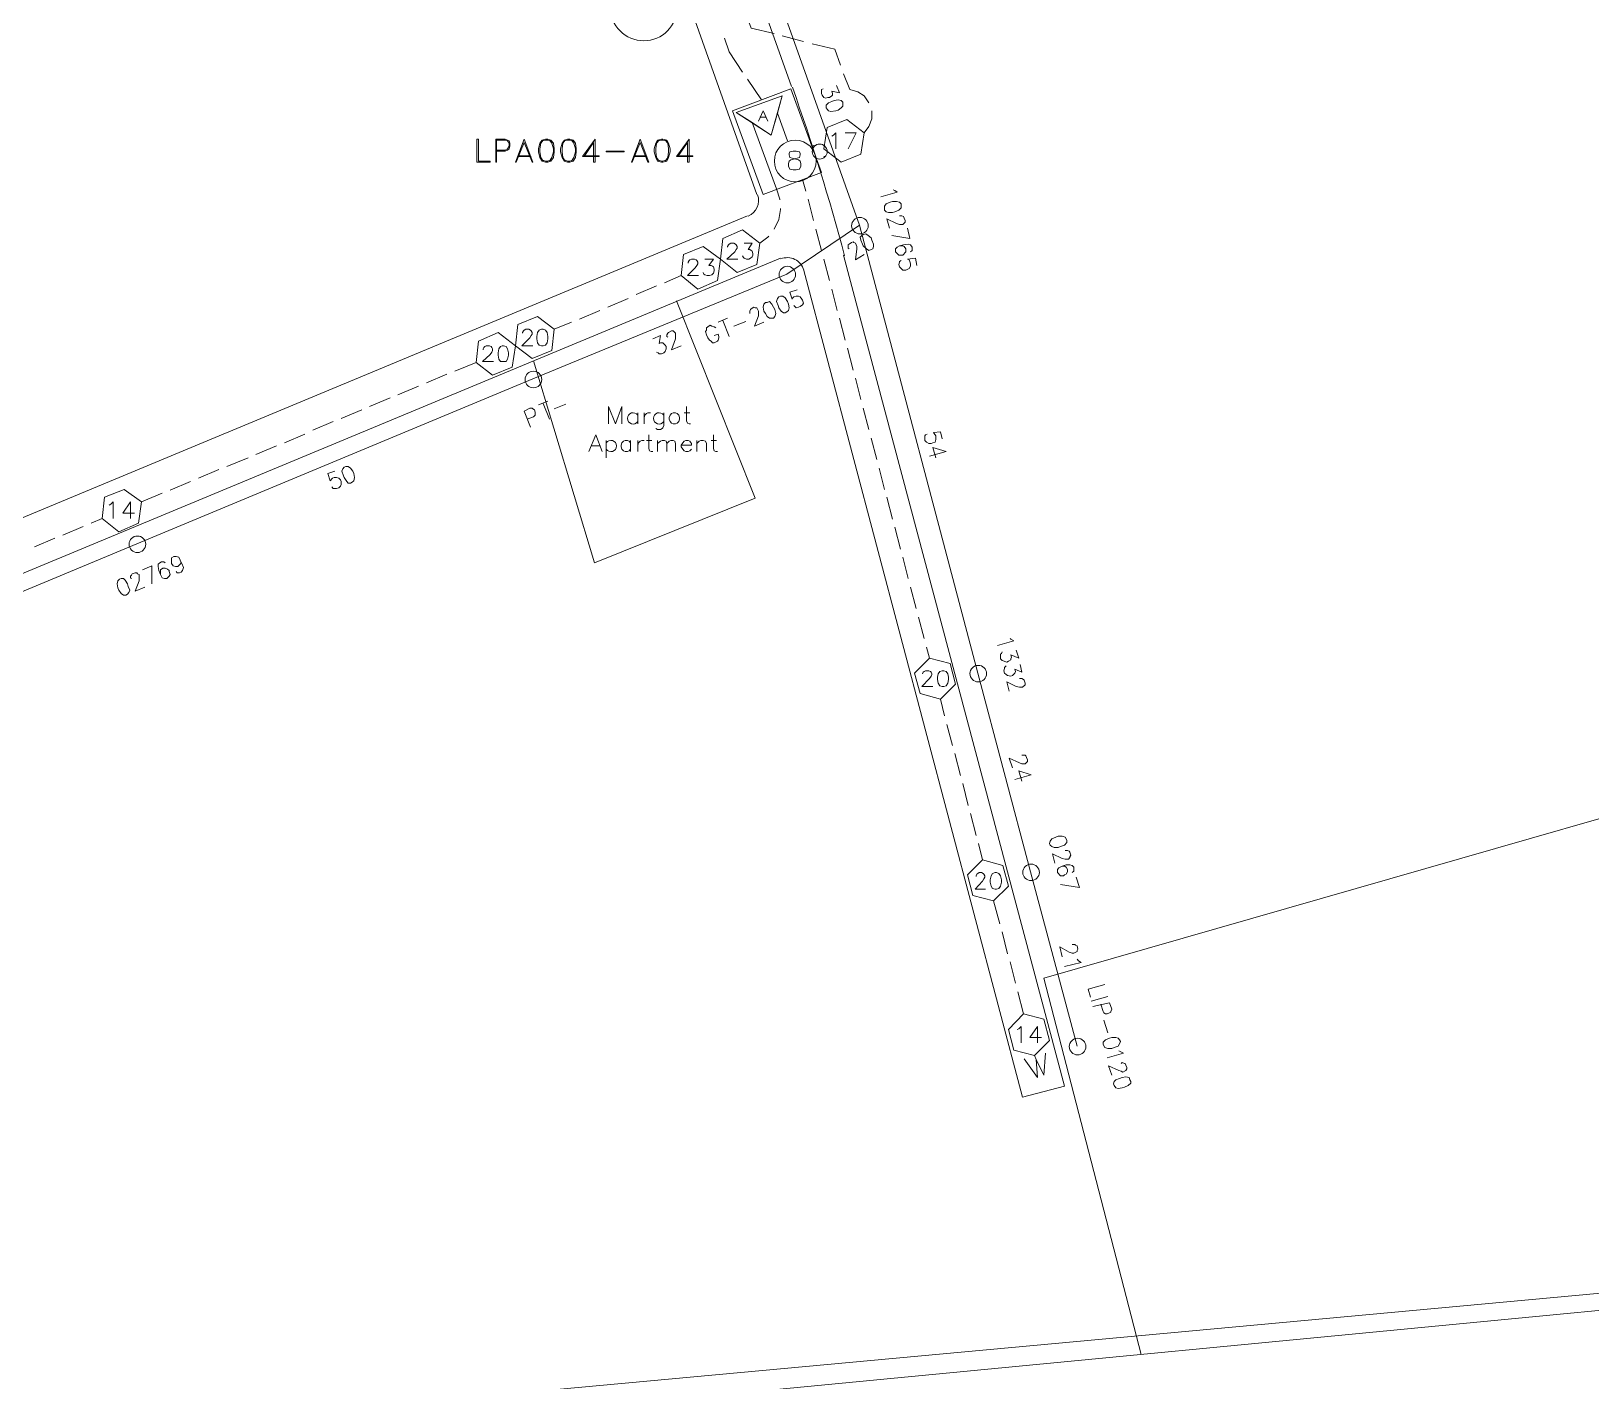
# Model space of a CAD drawing. Header units: millimetres. Extents: x 3.6 to 37.8, y 0.6 to 28.7.
# Drawn here: x 17.89 to 26.13, y 7.39 to 14.52 of the extents above; entities that cross this region are included whole.
import ezdxf

# ---------------------------------------------------------------- set-up
doc = ezdxf.new("R2010")
doc.units = ezdxf.units.MM
for name, color, linetype, true_color in [('PDF_Batangas$Geomap$Actives-Amplifier', 92, 'Continuous', 0x00b800), ('PDF_Batangas$Geomap$Cable-565', 23, 'Continuous', 0xdd8a6e), ('PDF_Batangas$Geomap$LOTS', 254, 'Continuous', 0xdcdcdc), ('PDF_Batangas$Geomap$MDU', 153, 'Continuous', 0x6ea5dd), ('PDF_Batangas$Geomap$ROAD', 8, 'Continuous', 0x808080), ('PDF_Batangas$Geomap$Symbols-EndOfLine', 15, 'Continuous', 0x954a4a)]:
    doc.layers.add(name, color=color, linetype=linetype, true_color=true_color)
for name, color, linetype in [('PDF_Batangas$Geomap$BOUNDARY-NODE', 3, 'Continuous'), ('PDF_Batangas$Geomap$Passives-Highleg', 7, 'Continuous'), ('PDF_Batangas$Geomap$Passives-TapOffs', 7, 'Continuous'), ('PDF_Batangas$Geomap$POLE', 7, 'Continuous'), ('PDF_Batangas$Geomap$STRAND', 7, 'Continuous'), ('PDF_Batangas$Geomap$Symbols-Terminator', 7, 'Continuous'), ('PDF_FRAME-TB', 7, 'Continuous')]:
    doc.layers.add(name, color=color, linetype=linetype)

msp = doc.modelspace()

# ---------------------------------------------------------------- linework, layer by layer
at = {"layer": 'PDF_Batangas$Geomap$Actives-Amplifier', "lineweight": 13}
for points in [[(21.9069, 14.2135), (22.0694, 13.7717), (21.761, 13.6551), (21.5985, 14.0968)], [(21.836, 14.0843), (21.8902, 13.9384), (21.836, 14.0843), (21.8027, 13.9676), (21.7027, 14.0343), (21.6193, 14.0885), (21.861, 14.176)], [(21.861, 14.176), (21.8027, 13.9676), (21.6193, 14.0885)], [(21.7027, 14.0343), (21.8318, 13.6842)], [(20.2482, 13.9468), (20.2566, 13.9468), (20.2566, 13.8301), (20.3191, 13.8301), (20.3191, 13.8259), (20.2482, 13.8259)], [(20.4983, 13.9468), (20.5441, 13.8259), (20.5399, 13.8259), (20.4983, 13.9301), (20.4566, 13.8259), (20.4524, 13.8259)], [(20.6108, 13.9468), (20.6233, 13.9468), (20.64, 13.9426), (20.6525, 13.9259), (20.6566, 13.8968), (20.6566, 13.8801), (20.6525, 13.8509), (20.64, 13.8301), (20.6233, 13.8259), (20.6108, 13.8259), (20.5941, 13.8301), (20.5816, 13.8509), (20.5733, 13.8801), (20.5733, 13.8968), (20.5816, 13.9259), (20.5941, 13.9426)], [(20.7275, 13.9468), (20.74, 13.9468), (20.7567, 13.9426), (20.7692, 13.9259), (20.7733, 13.8968), (20.7733, 13.8801), (20.7692, 13.8509), (20.7567, 13.8301), (20.74, 13.8259), (20.7275, 13.8259), (20.7108, 13.8301), (20.6983, 13.8509), (20.69, 13.8801), (20.69, 13.8968), (20.6983, 13.9259), (20.7108, 13.9426)], [(21.1109, 13.9468), (21.1567, 13.8259), (21.1526, 13.8259), (21.1109, 13.9301), (21.0692, 13.8259), (21.065, 13.8259)], [(21.2234, 13.9468), (21.2317, 13.9468), (21.2526, 13.9426), (21.2609, 13.9259), (21.2692, 13.8968), (21.2692, 13.8801), (21.2609, 13.8509), (21.2526, 13.8301), (21.2317, 13.8259), (21.2234, 13.8259), (21.2026, 13.8301), (21.1942, 13.8509), (21.1859, 13.8801), (21.1859, 13.8968), (21.1942, 13.9259), (21.2026, 13.9426)], [(20.9317, 13.8801), (20.9317, 13.8843), (21.0275, 13.8843), (21.0275, 13.8801)], [(21.9194, 13.8843), (21.936, 13.8843), (21.9527, 13.8801), (21.9569, 13.8718), (21.9569, 13.8634), (21.9527, 13.8509), (21.9402, 13.8468), (21.9069, 13.8384), (21.8985, 13.8301), (21.8944, 13.8176), (21.8944, 13.8051), (21.9027, 13.7884), (21.9194, 13.7842), (21.936, 13.7842), (21.9527, 13.7884), (21.961, 13.8051), (21.961, 13.8176), (21.9569, 13.8301), (21.9485, 13.8384), (21.9152, 13.8468), (21.9027, 13.8509), (21.8985, 13.8634), (21.8985, 13.8718), (21.9027, 13.8801)]]:
    msp.add_lwpolyline(points, close=True, dxfattribs=at)
for points in [[(21.736, 14.0426), (21.761, 14.0968), (21.786, 14.0426)], [(21.7777, 14.0635), (21.7443, 14.0635)], [(20.3524, 13.8884), (20.3983, 13.8884), (20.4108, 13.8968), (20.4191, 13.9093), (20.4191, 13.9259), (20.4108, 13.9384), (20.3983, 13.9426), (20.3524, 13.9426), (20.3524, 13.8259), (20.3482, 13.8259), (20.3482, 13.9468), (20.3983, 13.9468), (20.4108, 13.9426), (20.4191, 13.9384), (20.4233, 13.9259), (20.4233, 13.9093), (20.4191, 13.8968), (20.4108, 13.8884), (20.3983, 13.8843), (20.3524, 13.8843)], [(20.5983, 13.8301), (20.5858, 13.8509), (20.5816, 13.8801), (20.5816, 13.8968), (20.5858, 13.9259), (20.5983, 13.9426)], [(20.5941, 13.9384), (20.6108, 13.9426), (20.6233, 13.9426), (20.64, 13.9384)], [(20.6316, 13.9426), (20.6441, 13.9259), (20.6525, 13.8968), (20.6525, 13.8801), (20.6441, 13.8509), (20.6316, 13.8301)], [(20.715, 13.8301), (20.7025, 13.8509), (20.6983, 13.8801), (20.6983, 13.8968), (20.7025, 13.9259), (20.715, 13.9426)], [(20.7108, 13.9384), (20.7275, 13.9426), (20.74, 13.9426), (20.7567, 13.9384)], [(20.7483, 13.9426), (20.7608, 13.9259), (20.7692, 13.8968), (20.7692, 13.8801), (20.7608, 13.8509), (20.7483, 13.8301)], [(20.815, 13.8593), (20.8942, 13.8593), (20.8942, 13.8551), (20.8067, 13.8551), (20.8733, 13.9468), (20.8733, 13.8259), (20.865, 13.8259), (20.865, 13.9301), (20.815, 13.8551)], [(21.2109, 13.8301), (21.1984, 13.8509), (21.1942, 13.8801), (21.1942, 13.8968), (21.1984, 13.9259), (21.2109, 13.9426)], [(21.2026, 13.9384), (21.2234, 13.9426), (21.2317, 13.9426), (21.2526, 13.9384)], [(21.2442, 13.9426), (21.2567, 13.9259), (21.2609, 13.8968), (21.2609, 13.8801), (21.2567, 13.8509), (21.2442, 13.8301)], [(21.3109, 13.8593), (21.3901, 13.8593), (21.3901, 13.8551), (21.3026, 13.8551), (21.3693, 13.9468), (21.3693, 13.8259), (21.3609, 13.8259), (21.3609, 13.9301), (21.3109, 13.8551)], [(20.5358, 13.8551), (20.4649, 13.8551)], [(20.5274, 13.8593), (20.4691, 13.8593)], [(21.1442, 13.8551), (21.0775, 13.8551)], [(21.1401, 13.8593), (21.0817, 13.8593)], [(20.64, 13.8384), (20.6233, 13.8301), (20.6108, 13.8301), (20.5941, 13.8384)], [(20.7567, 13.8384), (20.74, 13.8301), (20.7275, 13.8301), (20.7108, 13.8384)], [(21.2526, 13.8384), (21.2317, 13.8301), (21.2234, 13.8301), (21.2026, 13.8384)]]:
    msp.add_lwpolyline(points, dxfattribs=at)
msp.add_circle((21.9306, 13.8316), 0.1104, dxfattribs=at)
at = {"layer": 'PDF_Batangas$Geomap$BOUNDARY-NODE', "lineweight": 0}
msp.add_lwpolyline([(16.5246, 24.3841), (26.7411, 28.4328), (28.6664, 23.1193), (30.571, 23.8694), (32.0671, 19.6145), (30.025, 18.7185), (30.2146, 17.9288), (34.6967, 7.5935), (33.2319, 6.1433), (34.0758, 3.3657), (30.9523, 2.3301), (27.237, 7.9457), (12.4385, 6.5808), (10.3402, 10.2649), (8.817, 10.1232)], dxfattribs=at)
at = {"layer": 'PDF_Batangas$Geomap$Cable-565', "lineweight": 13}
for points in [[(21.8193, 14.5052), (21.6985, 14.5344), (21.6735, 14.6011)], [(21.6526, 14.301), (21.5818, 14.4094), (21.5568, 14.4802)], [(21.861, 14.4927), (21.9735, 14.4635)], [(22.0194, 14.451), (22.1402, 14.4219), (22.1694, 14.3385)], [(21.7527, 14.1552), (21.6777, 14.2635)], [(22.1861, 14.2927), (22.2194, 14.2093), (22.2611, 14.1968), (22.2944, 14.176), (22.3194, 14.1385)], [(22.3361, 14.0968), (22.3361, 14.0551), (22.3194, 14.0135), (22.2944, 13.9801)], [(21.8318, 13.6842), (21.8485, 13.6301), (21.8485, 13.6259)], [(21.986, 13.6717), (21.9694, 13.7342)], [(22.0277, 13.5175), (21.9985, 13.6301)], [(21.8527, 13.58), (21.8527, 13.5759), (21.8444, 13.5217), (21.8193, 13.4717)], [(21.7902, 13.4342), (21.786, 13.43), (21.7443, 13.3967)], [(22.0694, 13.3592), (22.0402, 13.4717)], [(22.1111, 13.2008), (22.0819, 13.3133)], [(21.2401, 13.1883), (21.3276, 13.2258)], [(20.94, 13.0591), (21.0484, 13.105)], [(21.09, 13.1258), (21.1984, 13.1716)], [(22.1527, 13.0424), (22.1236, 13.155)], [(20.79, 12.9966), (20.8983, 13.0424)], [(20.6566, 12.9424), (20.7483, 12.9799)], [(22.1944, 12.8841), (22.1652, 13.0008)], [(22.2361, 12.7257), (22.2069, 12.8424)], [(19.9815, 12.659), (20.0899, 12.7049)], [(20.1315, 12.7216), (20.2441, 12.7674)], [(19.8315, 12.5965), (19.9398, 12.6424)], [(22.2778, 12.5715), (22.2486, 12.684)], [(19.6815, 12.534), (19.7898, 12.5799)], [(22.3194, 12.4132), (22.2903, 12.5257)], [(19.3814, 12.409), (19.4898, 12.4548)], [(19.5314, 12.4715), (19.6398, 12.5173)], [(19.2314, 12.3423), (19.3397, 12.3882)], [(22.3611, 12.2548), (22.3319, 12.3673)], [(19.0813, 12.2798), (19.1897, 12.3256)], [(18.7771, 12.1548), (18.8855, 12.2006)], [(18.9272, 12.2173), (19.0397, 12.2631)], [(22.4028, 12.0964), (22.3736, 12.209)], [(18.6271, 12.0923), (18.7354, 12.1381)], [(18.4771, 12.0298), (18.5854, 12.0756)], [(22.4445, 11.9381), (22.4153, 12.0548)], [(18.0603, 11.8547), (18.1687, 11.9006)], [(18.2104, 11.9172), (18.2687, 11.9422)], [(22.4861, 11.7797), (22.457, 11.8964)], [(17.9103, 11.7922), (18.0187, 11.8381)], [(22.5278, 11.6255), (22.4986, 11.738)], [(22.5695, 11.4672), (22.5403, 11.5797)], [(22.6112, 11.3088), (22.582, 11.4213)], [(22.6403, 11.2046), (22.6237, 11.263)], [(22.7195, 10.9004), (22.6987, 10.9879)], [(22.7612, 10.742), (22.732, 10.8545)], [(22.8029, 10.5837), (22.7737, 10.7004)], [(22.8445, 10.4253), (22.8154, 10.542)], [(22.8862, 10.2669), (22.857, 10.3836)], [(22.9195, 10.1377), (22.8987, 10.2253)], [(23.0112, 9.8002), (22.9779, 9.921)], [(23.0529, 9.6418), (23.0237, 9.7585)], [(23.0946, 9.4876), (23.0654, 9.6001)], [(23.1363, 9.3251), (23.1071, 9.4418)]]:
    msp.add_lwpolyline(points, dxfattribs=at)
at = {"layer": 'PDF_Batangas$Geomap$LOTS', "lineweight": 0}
for points in [[(21.3026, 13.0925), (21.7193, 12.0506), (20.8692, 11.7089), (20.5483, 12.7757)], [(23.7584, 7.5245), (23.2446, 9.5126), (28.7414, 11.0921)]]:
    msp.add_lwpolyline(points, dxfattribs=at)
at = {"layer": 'PDF_Batangas$Geomap$MDU', "lineweight": 0}
for points in [[(20.9442, 12.4423), (20.9442, 12.534), (20.9817, 12.4423), (21.015, 12.534), (21.015, 12.4423)], [(21.3776, 12.4423), (21.3693, 12.4423), (21.3609, 12.4465), (21.3568, 12.459), (21.3568, 12.534)], [(21.0984, 12.4423), (21.0984, 12.5007)], [(21.1317, 12.4423), (21.1317, 12.5007)], [(21.1317, 12.4757), (21.1359, 12.4882), (21.1442, 12.4965), (21.1526, 12.5007), (21.1651, 12.5007)], [(21.2359, 12.5007), (21.2359, 12.434), (21.2317, 12.4215), (21.2276, 12.4173), (21.2192, 12.4132), (21.2026, 12.4132), (21.1942, 12.4173)], [(21.3734, 12.5007), (21.3443, 12.5007)], [(20.84, 12.2965), (20.8775, 12.384), (20.9108, 12.2965)], [(21.1776, 12.2965), (21.1692, 12.2965), (21.1609, 12.3006), (21.1567, 12.3131), (21.1567, 12.384)], [(21.5193, 12.2965), (21.511, 12.2965), (21.5026, 12.3006), (21.4985, 12.3131), (21.4985, 12.384)], [(20.8983, 12.3256), (20.8567, 12.3256)], [(20.9317, 12.2631), (20.9317, 12.3548)], [(21.0609, 12.309), (21.0525, 12.3006), (21.0442, 12.2965), (21.0317, 12.2965), (21.0234, 12.3006), (21.015, 12.309), (21.0109, 12.3215), (21.0109, 12.3298), (21.015, 12.3423), (21.0234, 12.3507), (21.0317, 12.3548), (21.0442, 12.3548), (21.0525, 12.3507), (21.0609, 12.3423)], [(21.0609, 12.2965), (21.0609, 12.3548)], [(21.0984, 12.2965), (21.0984, 12.3548)], [(21.0984, 12.3298), (21.1025, 12.3423), (21.1109, 12.3507), (21.1192, 12.3548), (21.1317, 12.3548)], [(21.1734, 12.3548), (21.1442, 12.3548)], [(21.2026, 12.2965), (21.2026, 12.3548)], [(21.2026, 12.3382), (21.2192, 12.3507), (21.2276, 12.3548), (21.2401, 12.3548), (21.2484, 12.3507), (21.2526, 12.3382), (21.2526, 12.2965)], [(21.2526, 12.3382), (21.2651, 12.3507), (21.2734, 12.3548), (21.2859, 12.3548), (21.2943, 12.3507), (21.2984, 12.3382), (21.2984, 12.2965)], [(21.3818, 12.309), (21.3734, 12.3006), (21.3651, 12.2965), (21.3526, 12.2965), (21.3443, 12.3006), (21.3359, 12.309), (21.3276, 12.3215), (21.3276, 12.3298), (21.3359, 12.3423), (21.3443, 12.3507), (21.3526, 12.3548), (21.3651, 12.3548), (21.3734, 12.3507), (21.3776, 12.3465), (21.3818, 12.3382), (21.3818, 12.3298), (21.3276, 12.3298)], [(21.4109, 12.2965), (21.4109, 12.3548)], [(21.4109, 12.3382), (21.4234, 12.3507), (21.4318, 12.3548), (21.4443, 12.3548), (21.4568, 12.3507), (21.4609, 12.3382), (21.4609, 12.2965)], [(21.5151, 12.3548), (21.486, 12.3548)]]:
    msp.add_lwpolyline(points, dxfattribs=at)
msp.add_lwpolyline([(21.2859, 12.5007), (21.2984, 12.5007), (21.3068, 12.4965), (21.3151, 12.4882), (21.3193, 12.4757), (21.3193, 12.4673), (21.3151, 12.4548), (21.3068, 12.4465), (21.2984, 12.4423), (21.2859, 12.4423), (21.2776, 12.4465), (21.2692, 12.4548), (21.2651, 12.4673), (21.2651, 12.4757), (21.2692, 12.4882), (21.2776, 12.4965)], close=True, dxfattribs=at)
for centre, start, end in [((21.0737, 12.4715), 34.03213, 325.96787), ((21.2112, 12.4715), 34.03213, 325.96787), ((20.9564, 12.3256), 214.03213, 145.96787)]:
    msp.add_arc(centre, 0.0298, start, end, dxfattribs=at)
at = {"layer": 'PDF_Batangas$Geomap$Passives-Highleg', "lineweight": 9}
for points in [[(22.0277, 13.9134), (22.0236, 13.9093), (22.0277, 13.9134), (22.0277, 13.9093)], [(22.0861, 13.8551), (22.0819, 13.8551)]]:
    msp.add_lwpolyline(points, dxfattribs=at)
msp.add_lwpolyline([(22.0236, 13.9093), (22.0319, 13.9134)], close=True, dxfattribs=at)
msp.add_circle((22.0598, 13.8816), 0.0396, dxfattribs=at)
at = {"layer": 'PDF_Batangas$Geomap$Passives-TapOffs', "lineweight": 9}
for points in [[(22.1736, 13.8259), (22.0819, 13.8968), (22.0986, 14.0093), (22.2028, 14.051), (22.2944, 13.9801), (22.2778, 13.8676)], [(21.6235, 13.2425), (21.536, 13.3133), (21.5485, 13.4217), (21.6526, 13.4675), (21.7443, 13.3967), (21.7277, 13.2842)], [(21.4151, 13.155), (21.3276, 13.2258), (21.3401, 13.3383), (21.4443, 13.38), (21.536, 13.3133), (21.5193, 13.2008)], [(20.5399, 12.7882), (20.4524, 12.8549), (20.4649, 12.9674), (20.5691, 13.0091), (20.6566, 12.9424), (20.6441, 12.8299)], [(20.59, 12.9424), (20.5983, 12.9424), (20.6108, 12.9383), (20.6191, 12.9258), (20.6233, 12.9049), (20.6233, 12.8924), (20.6191, 12.8716), (20.6108, 12.8591), (20.5983, 12.8549), (20.59, 12.8549), (20.5775, 12.8591), (20.5691, 12.8716), (20.565, 12.8924), (20.565, 12.9049), (20.5691, 12.9258), (20.5775, 12.9383)], [(20.3316, 12.7007), (20.2441, 12.7674), (20.2566, 12.8799), (20.3607, 12.9258), (20.4524, 12.8549), (20.4358, 12.7424)], [(20.3816, 12.8549), (20.3899, 12.8549), (20.4024, 12.8507), (20.4108, 12.8382), (20.4149, 12.8174), (20.4149, 12.8049), (20.4108, 12.7841), (20.4024, 12.7716), (20.3732, 12.7716), (20.3649, 12.7841), (20.3607, 12.8049), (20.3607, 12.8174), (20.3649, 12.8382), (20.3732, 12.8507)], [(18.3562, 11.8714), (18.2687, 11.9422), (18.2812, 12.0548), (18.3854, 12.0964), (18.4771, 12.0298), (18.4604, 11.9172)], [(22.5611, 11.1254), (22.6403, 11.2046), (22.7487, 11.1754), (22.7779, 11.0671), (22.6987, 10.9879), (22.5903, 11.0171)], [(22.707, 11.1379), (22.7153, 11.1379), (22.7278, 11.1338), (22.7362, 11.1213), (22.7403, 11.1046), (22.7403, 11.0921), (22.7362, 11.0713), (22.7278, 11.0587), (22.7153, 11.0546), (22.707, 11.0546), (22.6945, 11.0587), (22.6862, 11.0713), (22.682, 11.0921), (22.682, 11.1046), (22.6862, 11.1213), (22.6945, 11.1338)], [(22.8404, 10.0586), (22.9195, 10.1377), (23.0279, 10.1086), (23.0571, 10.0002), (22.9779, 9.921), (22.8695, 9.9502)], [(22.9862, 10.0711), (22.9946, 10.0711), (23.0071, 10.0669), (23.0154, 10.0544), (23.0196, 10.0336), (23.0196, 10.0211), (23.0154, 10.0002), (23.0071, 9.9877), (22.9946, 9.9836), (22.9862, 9.9836), (22.9737, 9.9877), (22.9654, 10.0002), (22.9612, 10.0211), (22.9612, 10.0336), (22.9654, 10.0544), (22.9737, 10.0669)], [(23.0571, 9.2417), (23.1363, 9.3251), (23.2446, 9.2959), (23.2738, 9.1834), (23.1946, 9.1042), (23.0862, 9.1334)]]:
    msp.add_lwpolyline(points, close=True, dxfattribs=at)
for points in [[(22.1236, 13.9634), (22.1319, 13.9676), (22.1444, 13.9801), (22.1444, 13.8968)], [(22.1944, 13.9801), (22.2528, 13.9801), (22.2111, 13.8968)], [(21.5735, 13.3758), (21.5735, 13.38), (21.5776, 13.3883), (21.5818, 13.3925), (21.5901, 13.3967), (21.6068, 13.3967), (21.6151, 13.3925), (21.6193, 13.3883), (21.6235, 13.38), (21.6235, 13.3717), (21.6193, 13.3633), (21.611, 13.3508), (21.5693, 13.3133), (21.6276, 13.3133)], [(21.661, 13.3967), (21.7027, 13.3967), (21.6818, 13.3633), (21.6902, 13.3633), (21.6985, 13.3592), (21.7027, 13.355), (21.7068, 13.3425), (21.7068, 13.3342), (21.7027, 13.3258), (21.6943, 13.3175), (21.686, 13.3133), (21.6735, 13.3133), (21.661, 13.3175), (21.6568, 13.3217), (21.6526, 13.33)], [(21.3651, 13.2925), (21.3651, 13.2967), (21.3693, 13.305), (21.3734, 13.3092), (21.3818, 13.3133), (21.3984, 13.3133), (21.4068, 13.3092), (21.4109, 13.305), (21.4151, 13.2967), (21.4151, 13.2883), (21.4109, 13.28), (21.4026, 13.2675), (21.3609, 13.2258), (21.4193, 13.2258)], [(21.4526, 13.3133), (21.4985, 13.3133), (21.4735, 13.28), (21.486, 13.28), (21.4943, 13.2758), (21.4985, 13.2717), (21.5026, 13.2592), (21.5026, 13.2508), (21.4985, 13.2383), (21.4901, 13.23), (21.4776, 13.2258), (21.4651, 13.2258), (21.4526, 13.23), (21.4484, 13.2341), (21.4443, 13.2425)], [(20.4899, 12.9216), (20.4899, 12.9258), (20.4941, 12.9341), (20.4983, 12.9383), (20.5066, 12.9424), (20.5233, 12.9424), (20.5316, 12.9383), (20.5358, 12.9341), (20.5399, 12.9258), (20.5399, 12.9174), (20.5358, 12.9091), (20.5274, 12.8966), (20.4858, 12.8549), (20.5441, 12.8549)], [(20.2816, 12.8341), (20.2816, 12.8382), (20.2857, 12.8466), (20.2899, 12.8507), (20.2982, 12.8549), (20.3149, 12.8549), (20.3232, 12.8507), (20.3274, 12.8466), (20.3316, 12.8382), (20.3316, 12.8299), (20.3274, 12.8216), (20.3191, 12.8091), (20.2774, 12.7716), (20.3357, 12.7716)], [(18.3062, 12.0131), (18.3145, 12.0173), (18.327, 12.0298), (18.327, 11.9422)], [(18.4396, 11.9714), (18.377, 11.9714), (18.4187, 12.0298), (18.4187, 11.9422)], [(22.6028, 11.1213), (22.607, 11.1296), (22.6112, 11.1338), (22.6195, 11.1379), (22.6362, 11.1379), (22.6445, 11.1338), (22.6487, 11.1296), (22.6528, 11.1213), (22.6528, 11.1171), (22.6487, 11.1088), (22.6403, 11.0963), (22.5987, 11.0546), (22.657, 11.0546)], [(22.8862, 10.0502), (22.8862, 10.0544), (22.8904, 10.0627), (22.8945, 10.0669), (22.9029, 10.0711), (22.9154, 10.0711), (22.9237, 10.0669), (22.9279, 10.0627), (22.9321, 10.0544), (22.9321, 10.0461), (22.9279, 10.0377), (22.9195, 10.0252), (22.882, 9.9836), (22.9362, 9.9836)], [(23.1029, 9.2417), (23.1113, 9.2459), (23.1238, 9.2584), (23.1238, 9.1709)], [(23.2321, 9.2001), (23.1696, 9.2001), (23.2113, 9.2584), (23.2113, 9.1709)]]:
    msp.add_lwpolyline(points, dxfattribs=at)
at = {"layer": 'PDF_Batangas$Geomap$POLE', "lineweight": 0}
for points in [[(22.4486, 13.6801), (22.457, 13.6759), (22.4695, 13.6676), (22.382, 13.6426)], [(22.482, 13.5425), (22.4945, 13.5425), (22.5028, 13.5384), (22.507, 13.53), (22.5111, 13.5175), (22.5111, 13.5092), (22.4986, 13.4967), (22.482, 13.4967), (22.4653, 13.5009), (22.4153, 13.5259), (22.4278, 13.4759)], [(22.5236, 13.4759), (22.5361, 13.4217), (22.4403, 13.4384)], [(22.482, 13.3842), (22.5028, 13.3883), (22.5278, 13.3925), (22.5403, 13.3883), (22.5486, 13.3758), (22.5486, 13.3592), (22.5403, 13.3508)], [(22.4903, 13.305), (22.482, 13.3008), (22.482, 13.2967), (22.4778, 13.2842), (22.482, 13.2717), (22.4986, 13.255), (22.5153, 13.255), (22.532, 13.2633), (22.5403, 13.2758), (22.5403, 13.2883), (22.5361, 13.3008), (22.532, 13.3092), (22.5236, 13.3133), (22.5653, 13.3175), (22.5737, 13.28)], [(21.9235, 13.0675), (21.936, 13.0549), (21.9485, 13.0591), (21.9569, 13.0633), (21.9694, 13.0716), (21.9735, 13.08), (21.9694, 13.0966), (21.9652, 13.1008), (21.9569, 13.1133), (21.9485, 13.1175), (21.936, 13.1175), (21.9235, 13.1133), (21.9152, 13.105), (21.9152, 13.1008), (21.9027, 13.1383), (21.9402, 13.1508)], [(21.6902, 13.0258), (21.6902, 13.0383), (21.6943, 13.0466), (21.6985, 13.0508), (21.711, 13.0591), (21.7193, 13.0549), (21.7277, 13.0549), (21.736, 13.0383), (21.736, 13.0133), (21.7152, 12.9591), (21.7652, 12.9799)], [(21.5026, 12.9091), (21.5235, 12.9174), (21.5276, 12.9049), (21.5276, 12.8966), (21.5235, 12.8841), (21.5193, 12.8799), (21.5026, 12.8716), (21.4943, 12.8716), (21.486, 12.8799), (21.4776, 12.8841), (21.4693, 12.8966), (21.4609, 12.9133), (21.4568, 12.9299), (21.4609, 12.9383), (21.4609, 12.9508), (21.4693, 12.9549), (21.4818, 12.9633), (21.4901, 12.9591), (21.5026, 12.9549), (21.511, 12.9508)], [(21.5735, 13.0008), (21.5235, 12.9799)], [(21.5818, 12.9049), (21.5485, 12.9883)], [(21.6693, 12.9841), (21.6068, 12.9591)], [(20.5316, 12.4257), (20.4983, 12.509), (20.5274, 12.5257), (20.5399, 12.5257), (20.5441, 12.5215), (20.5524, 12.5173), (20.5566, 12.5048), (20.5566, 12.4882), (20.5483, 12.4798), (20.5149, 12.4673)], [(20.6233, 12.5632), (20.5733, 12.5424)], [(20.6316, 12.4673), (20.5983, 12.5507)], [(20.7191, 12.5465), (20.6566, 12.5215)], [(18.5771, 11.6464), (18.5771, 11.6714), (18.5896, 11.6797), (18.6021, 11.6797), (18.6146, 11.6755), (18.6229, 11.6672), (18.6229, 11.663), (18.6271, 11.6464), (18.6229, 11.638), (18.6104, 11.6255), (18.5979, 11.6255), (18.5854, 11.6297), (18.5771, 11.6464), (18.5688, 11.6672), (18.5646, 11.688), (18.5646, 11.7005), (18.5729, 11.7089), (18.5813, 11.713), (18.5938, 11.713), (18.6021, 11.7089)], [(18.6813, 11.7214), (18.6896, 11.7047), (18.6979, 11.6839), (18.6938, 11.6672), (18.6854, 11.6589), (18.6771, 11.6547), (18.6646, 11.6547), (18.6604, 11.663)], [(18.4229, 11.6255), (18.4187, 11.6297), (18.4187, 11.638), (18.4229, 11.6422), (18.4271, 11.6505), (18.4437, 11.6547), (18.4521, 11.6547), (18.4562, 11.6505), (18.4646, 11.6464), (18.4646, 11.613), (18.4437, 11.5588), (18.4937, 11.5797)], [(18.4812, 11.6714), (18.5312, 11.6922), (18.5312, 11.5963)], [(23.0654, 11.3088), (23.0696, 11.3046), (23.0862, 11.2963), (22.9987, 11.2713)], [(23.0987, 11.2463), (23.1113, 11.2046), (23.0696, 11.2213), (23.0737, 11.2088), (23.0696, 11.2004), (23.0696, 11.1963), (23.0571, 11.1879), (23.0487, 11.1838), (23.0237, 11.1921), (23.0154, 11.2004), (23.0154, 11.2254), (23.0196, 11.2296), (23.0237, 11.2379)], [(23.1196, 11.1713), (23.1279, 11.1296), (23.0904, 11.1463), (23.0946, 11.1338), (23.0904, 11.1254), (23.0779, 11.1129), (23.0696, 11.1088), (23.0529, 11.1129), (23.0446, 11.1171), (23.0362, 11.1254), (23.0321, 11.1379), (23.0362, 11.1504), (23.0362, 11.1546), (23.0446, 11.1629)], [(23.1154, 11.0963), (23.1279, 11.0963), (23.1363, 11.0921), (23.1404, 11.0879), (23.1446, 11.0713), (23.1446, 11.0629), (23.1321, 11.0504), (23.1154, 11.0504), (23.0987, 11.0546), (23.0487, 11.0796), (23.0612, 11.0296)], [(23.3571, 10.1878), (23.3696, 10.1878), (23.378, 10.1836), (23.3821, 10.1794), (23.3863, 10.1628), (23.3821, 10.1544), (23.3821, 10.1502), (23.3738, 10.1419), (23.3571, 10.1419), (23.3405, 10.1461), (23.2905, 10.1711), (23.303, 10.1211)], [(23.3405, 10.1044), (23.3613, 10.1127), (23.3821, 10.1127), (23.3946, 10.1086), (23.403, 10.1002), (23.403, 10.0794), (23.3946, 10.0711)], [(23.4155, 10.0461), (23.4321, 9.9919), (23.3321, 10.0086)], [(23.4905, 9.4126), (23.478, 9.4543), (23.5655, 9.4793)], [(23.5822, 9.4168), (23.4947, 9.3918)], [(23.503, 9.3626), (23.5905, 9.3834), (23.603, 9.3501), (23.5988, 9.3376), (23.5988, 9.3334), (23.5905, 9.3293), (23.578, 9.3251), (23.5697, 9.3251), (23.5613, 9.3293), (23.5572, 9.3376), (23.5447, 9.3751)], [(23.5822, 9.2251), (23.5613, 9.2918)], [(23.6405, 9.1292), (23.6655, 9.1167), (23.578, 9.0917)], [(23.653, 9.0626), (23.6572, 9.0667), (23.6697, 9.0626), (23.6739, 9.0626), (23.678, 9.0542), (23.6822, 9.0417), (23.6822, 9.0334), (23.678, 9.025), (23.6614, 9.0167), (23.653, 9.0209), (23.6405, 9.025), (23.5863, 9.05), (23.603, 9)]]:
    msp.add_lwpolyline(points, dxfattribs=at)
for points in [[(22.4903, 13.605), (22.4903, 13.5842), (22.4778, 13.5717), (22.457, 13.5634), (22.4445, 13.5592), (22.4236, 13.5592), (22.4111, 13.5634), (22.4028, 13.5717), (22.4028, 13.5925), (22.4111, 13.605), (22.432, 13.6134), (22.4445, 13.6176), (22.4653, 13.6176), (22.482, 13.6134)], [(22.4986, 13.3842), (22.507, 13.38), (22.5153, 13.3675), (22.5153, 13.3508), (22.4986, 13.3342), (22.4778, 13.3342), (22.4611, 13.3508), (22.4611, 13.3675), (22.4695, 13.3758), (22.482, 13.3842)], [(21.8444, 13.1133), (21.8527, 13.1175), (21.8652, 13.1175), (21.8777, 13.1091), (21.8902, 13.0883), (21.8944, 13.0758), (21.8985, 13.0549), (21.8944, 13.0424), (21.886, 13.0341), (21.8777, 13.0299), (21.8694, 13.0299), (21.8569, 13.0383), (21.8444, 13.0549), (21.8402, 13.0675), (21.8318, 13.0883), (21.836, 13.105)], [(21.7735, 13.0841), (21.7818, 13.0841), (21.7943, 13.0883), (21.8068, 13.0758), (21.8152, 13.0591), (21.8235, 13.0466), (21.8277, 13.0258), (21.8235, 13.0091), (21.8152, 13.0008), (21.7943, 13.0008), (21.7818, 13.0091), (21.7735, 13.0258), (21.7652, 13.0383), (21.761, 13.0591), (21.7652, 13.0758)], [(18.6854, 11.7089), (18.6813, 11.7005), (18.6688, 11.688), (18.6563, 11.688), (18.6438, 11.6922), (18.6354, 11.7047), (18.6354, 11.7339), (18.6479, 11.7422), (18.6604, 11.7422), (18.6729, 11.738), (18.6813, 11.7214)], [(18.3604, 11.6214), (18.3687, 11.6255), (18.3812, 11.6255), (18.3896, 11.6172), (18.4021, 11.5963), (18.4062, 11.5838), (18.4146, 11.563), (18.4104, 11.5505), (18.4021, 11.5422), (18.3937, 11.538), (18.3812, 11.538), (18.3687, 11.5463), (18.3562, 11.563), (18.352, 11.5755), (18.3479, 11.5963), (18.352, 11.613)], [(23.3571, 10.2586), (23.3655, 10.2419), (23.3655, 10.2294), (23.353, 10.2169), (23.3321, 10.2086), (23.3196, 10.2044), (23.2988, 10.2044), (23.2863, 10.2086), (23.2779, 10.2169), (23.2738, 10.2253), (23.2779, 10.2378), (23.2863, 10.2503), (23.3071, 10.2586), (23.3196, 10.2628), (23.3405, 10.2628)], [(23.353, 10.1044), (23.3613, 10.1002), (23.3696, 10.0877), (23.3696, 10.0752), (23.3613, 10.0627), (23.353, 10.0586), (23.3488, 10.0544), (23.3321, 10.0544), (23.3155, 10.0711), (23.3155, 10.0877), (23.3238, 10.0961), (23.3405, 10.1044)], [(23.6447, 9.1876), (23.6488, 9.1792), (23.6447, 9.1667), (23.6363, 9.1542), (23.6155, 9.1459), (23.603, 9.1417), (23.5822, 9.1417), (23.5655, 9.1459), (23.5572, 9.1626), (23.5572, 9.1751), (23.5697, 9.1876), (23.5905, 9.1959), (23.603, 9.2001), (23.6238, 9.2001), (23.6363, 9.1959)], [(23.6989, 8.975), (23.703, 8.9667), (23.703, 8.9584), (23.6905, 8.9459), (23.6697, 8.9375), (23.6572, 8.9334), (23.6363, 8.9292), (23.6238, 8.9334), (23.6155, 8.9459), (23.6113, 8.9542), (23.6155, 8.9667), (23.6238, 8.975), (23.6447, 8.9834), (23.6572, 8.9875), (23.678, 8.9917), (23.6947, 8.9875)]]:
    msp.add_lwpolyline(points, close=True, dxfattribs=at)
for centre in [(22.2723, 13.4898), (21.8889, 13.2314), (20.547, 12.6771), (18.4548, 11.8061), (22.8975, 11.1226), (23.1767, 10.0724), (23.4226, 9.1514)]:
    msp.add_circle(centre, 0.0438, dxfattribs=at)
at = {"layer": 'PDF_Batangas$Geomap$ROAD', "lineweight": 0}
for points in [[(21.1192, 16.4472), (21.911, 14.226)], [(21.7277, 13.6551), (20.7608, 16.3806)], [(14.343, 10.4878), (21.6777, 13.5425)], [(21.8527, 13.3175), (14.4472, 10.2378)], [(22.1861, 13.3342), (23.353, 8.9417), (23.1321, 8.8834), (21.9735, 13.2592)]]:
    msp.add_lwpolyline(points, dxfattribs=at)
for centre, radius, start, end in [((11.2406, 10.4266), 11.3293, 14.85354, 19.57213), ((21.6472, 13.6232), 0.0896, 292.59339, 19.57213), ((21.8889, 13.2314), 0.0896, 14.8535, 112.5934)]:
    msp.add_arc(centre, radius, start, end, dxfattribs=at)
at = {"layer": 'PDF_Batangas$Geomap$STRAND', "color": 254, "lineweight": 0, "true_color": 0xdcdcdc}
for points in [[(23.4196, 9.1542), (23.1738, 10.0752), (22.8945, 11.1254), (22.2694, 13.4925), (21.8152, 14.7719), (21.2067, 16.4806), (21.1734, 16.914)], [(11.0142, 8.7131), (11.6175, 8.9875), (13.0511, 9.5585), (14.9764, 10.3586), (16.6934, 11.0754), (18.4521, 11.8089), (20.5441, 12.6799), (21.886, 13.2341), (22.2694, 13.4925)]]:
    msp.add_lwpolyline(points, dxfattribs=at)
at = {"layer": 'PDF_Batangas$Geomap$STRAND', "lineweight": 0}
for points in [[(22.1486, 14.2302), (22.1652, 14.1927), (22.1236, 14.201), (22.1277, 14.1885), (22.1277, 14.1802), (22.1236, 14.176), (22.1111, 14.1677), (22.1027, 14.1677), (22.0902, 14.1635), (22.0819, 14.1677), (22.0736, 14.1802), (22.0694, 14.1885), (22.0694, 14.2093), (22.0777, 14.2135)], [(22.2153, 13.3675), (22.2111, 13.3717), (22.2111, 13.3883), (22.2153, 13.3925), (22.2278, 13.4008), (22.2361, 13.405), (22.2403, 13.4008), (22.2486, 13.3967), (22.2569, 13.38), (22.2569, 13.3675), (22.2486, 13.3092), (22.2944, 13.3383)], [(21.1776, 12.8924), (21.2192, 12.9091), (21.2109, 12.8674), (21.2192, 12.8716), (21.2317, 12.8716), (21.2442, 12.8591), (21.2484, 12.8507), (21.2484, 12.8382), (21.2442, 12.8257), (21.2359, 12.8174), (21.2234, 12.8132), (21.2109, 12.8132), (21.2067, 12.8174), (21.1984, 12.8216)], [(21.2567, 12.9008), (21.2526, 12.9049), (21.2526, 12.9133), (21.2567, 12.9216), (21.2609, 12.9258), (21.2776, 12.9341), (21.2859, 12.9341), (21.2984, 12.9216), (21.2984, 12.8924), (21.2776, 12.8341), (21.3276, 12.8549)], [(22.6278, 12.3882), (22.6195, 12.384), (22.6153, 12.3798), (22.6153, 12.3548), (22.6237, 12.3465), (22.6362, 12.3382), (22.6487, 12.3382), (22.657, 12.3423), (22.6695, 12.3465), (22.6737, 12.359), (22.6737, 12.3798), (22.6653, 12.3923), (22.6612, 12.3965), (22.6987, 12.4007), (22.707, 12.3632)], [(22.6737, 12.2631), (22.657, 12.3173), (22.7278, 12.2965), (22.6403, 12.2715)], [(19.4814, 12.1089), (19.4898, 12.1006), (19.5064, 12.1006), (19.5189, 12.1048), (19.5273, 12.1131), (19.5314, 12.1214), (19.5314, 12.1381), (19.5273, 12.1464), (19.5189, 12.1548), (19.5064, 12.159), (19.4939, 12.159), (19.4856, 12.1548), (19.4731, 12.1423), (19.4606, 12.1798), (19.4981, 12.1923)], [(23.1279, 10.692), (23.1446, 10.692), (23.1488, 10.6878), (23.1529, 10.6795), (23.1571, 10.667), (23.1571, 10.6587), (23.1446, 10.6462), (23.1279, 10.6462), (23.1154, 10.6503), (23.0612, 10.6753), (23.0779, 10.6253)], [(23.1279, 10.5545), (23.1113, 10.6087), (23.1779, 10.5878), (23.0904, 10.5628)], [(23.3946, 9.6918), (23.4071, 9.6918), (23.4113, 9.6877), (23.4196, 9.6835), (23.4238, 9.6668), (23.4196, 9.6585), (23.4196, 9.6543), (23.403, 9.646), (23.3946, 9.646), (23.378, 9.6502), (23.328, 9.6793), (23.3405, 9.6252)], [(23.4196, 9.6127), (23.428, 9.6043), (23.4405, 9.596), (23.353, 9.5751)]]:
    msp.add_lwpolyline(points, dxfattribs=at)
for points in [[(22.1819, 14.1426), (22.1819, 14.1218), (22.1736, 14.1135), (22.1569, 14.101), (22.1444, 14.0968), (22.1194, 14.0926), (22.1069, 14.0968), (22.0986, 14.1051), (22.0944, 14.1135), (22.0944, 14.126), (22.1069, 14.1385), (22.1236, 14.1468), (22.1361, 14.151), (22.1569, 14.1552), (22.1736, 14.151)], [(22.2819, 13.4384), (22.2903, 13.4425), (22.3028, 13.4467), (22.3153, 13.4384), (22.3319, 13.4258), (22.3361, 13.4133), (22.3444, 13.3925), (22.3444, 13.38), (22.3403, 13.3675), (22.3319, 13.3633), (22.3194, 13.3592), (22.3069, 13.3675), (22.2903, 13.3842), (22.2861, 13.3925), (22.2778, 13.4133), (22.2736, 13.43)], [(19.5481, 12.2131), (19.5564, 12.2173), (19.5689, 12.2173), (19.5814, 12.209), (19.5939, 12.1923), (19.5981, 12.1798), (19.6023, 12.159), (19.5981, 12.1423), (19.5898, 12.1339), (19.5814, 12.1298), (19.5689, 12.1298), (19.5606, 12.1381), (19.5481, 12.159), (19.5439, 12.1673), (19.5356, 12.1923), (19.5398, 12.2048)]]:
    msp.add_lwpolyline(points, close=True, dxfattribs=at)
at = {"layer": 'PDF_Batangas$Geomap$Symbols-EndOfLine', "lineweight": 0}
msp.add_circle((21.1304, 14.6443), 0.1771, dxfattribs=at)
at = {"layer": 'PDF_Batangas$Geomap$Symbols-Terminator', "lineweight": 9}
for points in [[(23.1946, 9.1042), (23.2029, 9.0834), (23.2113, 8.9875), (23.1404, 9.0876)], [(23.2529, 9.1167), (23.2446, 9), (23.2029, 9.0834)]]:
    msp.add_lwpolyline(points, dxfattribs=at)
at = {"layer": 'PDF_FRAME-TB', "color": 254, "lineweight": 0, "true_color": 0xdcdcdc}
msp.add_lwpolyline([(30.9502, 2.2738), (34.1299, 3.3448), (33.2673, 6.137), (34.7425, 7.5748), (30.2667, 17.9267), (30.1209, 18.6643), (32.1421, 19.577), (30.596, 23.9528), (28.6914, 23.186), (26.7786, 28.5286), (16.2267, 24.5362), (18.823, 17.7391), (8.7336, 13.43), (7.3167, 12.6507), (8.7336, 9.9585), (10.2381, 10.1377), (12.2634, 6.4204), (27.1453, 7.8498)], close=True, dxfattribs=at)

doc.saveas('drawing.dxf')
